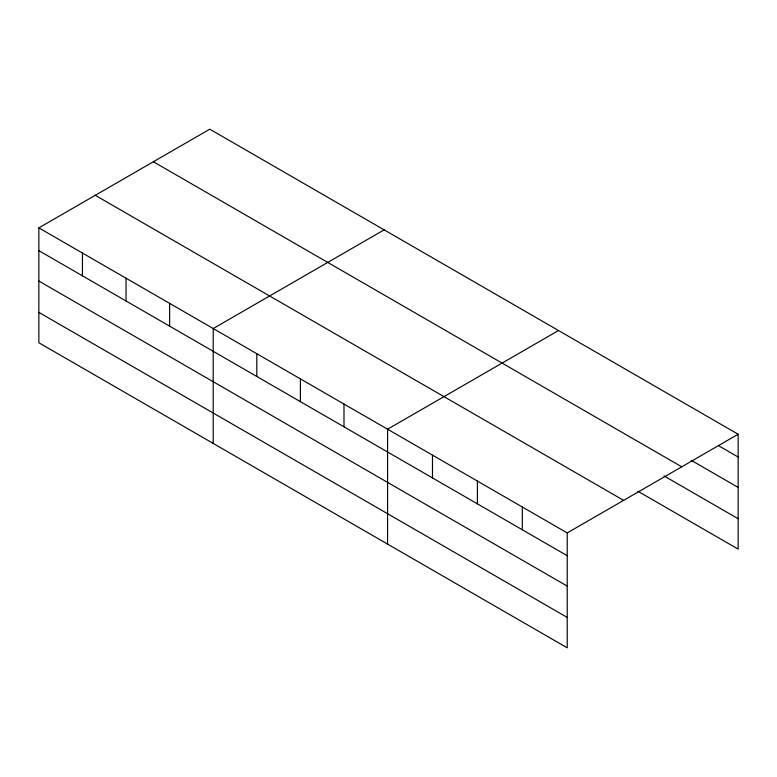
<?xml version="1.0" encoding="UTF-8"?>
<svg xmlns="http://www.w3.org/2000/svg" width="777" height="777" viewBox="0 0 777 777"><rect width="100%" height="100%" fill="white"/><g stroke="black" fill="none" stroke-linecap="round" stroke-linejoin="round"><path stroke-width="1.17" d="M38.85 227.875L567.22 532.925L567.22 647.814L38.85 342.754L38.85 227.875L209.78 129.186L738.15 434.246L738.15 549.125L637.878 491.239M384.139 229.856L213.209 328.545L213.209 443.424M558.508 330.526L387.577 429.205L387.577 544.094M567.22 532.925L738.15 434.246M718.307 445.561L738.15 457.012M691.151 460.275L738.15 487.412M153.37 161.752L681.74 466.812M663.995 475.912L738.15 518.725M95.26 195.309L623.63 500.359M38.85 250.65L567.22 555.701M38.85 281.041L567.22 586.101M38.85 312.364L567.22 617.414M522.309 506.992L522.309 529.768M477.399 481.07L477.399 503.846M432.488 455.137L432.488 477.913M343.988 404.04L343.988 426.816M300.398 378.875L300.398 401.651M256.808 353.71L256.808 376.486M169.619 303.37L169.619 326.146M126.029 278.205L126.029 300.981M82.44 253.04L82.44 275.816"/></g></svg>
